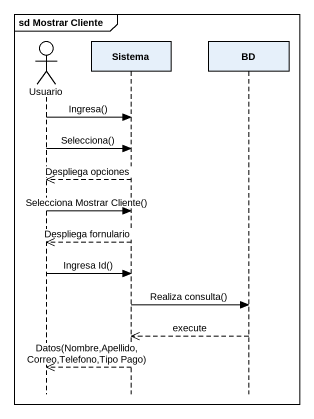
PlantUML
@startuml
mainframe sd Mostrar Cliente
hide footbox
actor Usuario
participant Sistema
participant BD

Usuario -> Sistema : Ingresa()
Usuario -> Sistema : Selecciona()
Sistema -->> Usuario : Despliega opciones
Usuario -> Sistema : Selecciona Mostrar Cliente()
Sistema -->> Usuario : Despliega fornulario
Usuario -> Sistema : Ingresa Id()
Sistema -> BD : Realiza consulta()
BD -->> Sistema : execute
Sistema -->> Usuario : Datos(Nombre,Apellido,Correo,Telefono,Tipo Pago)
@enduml
